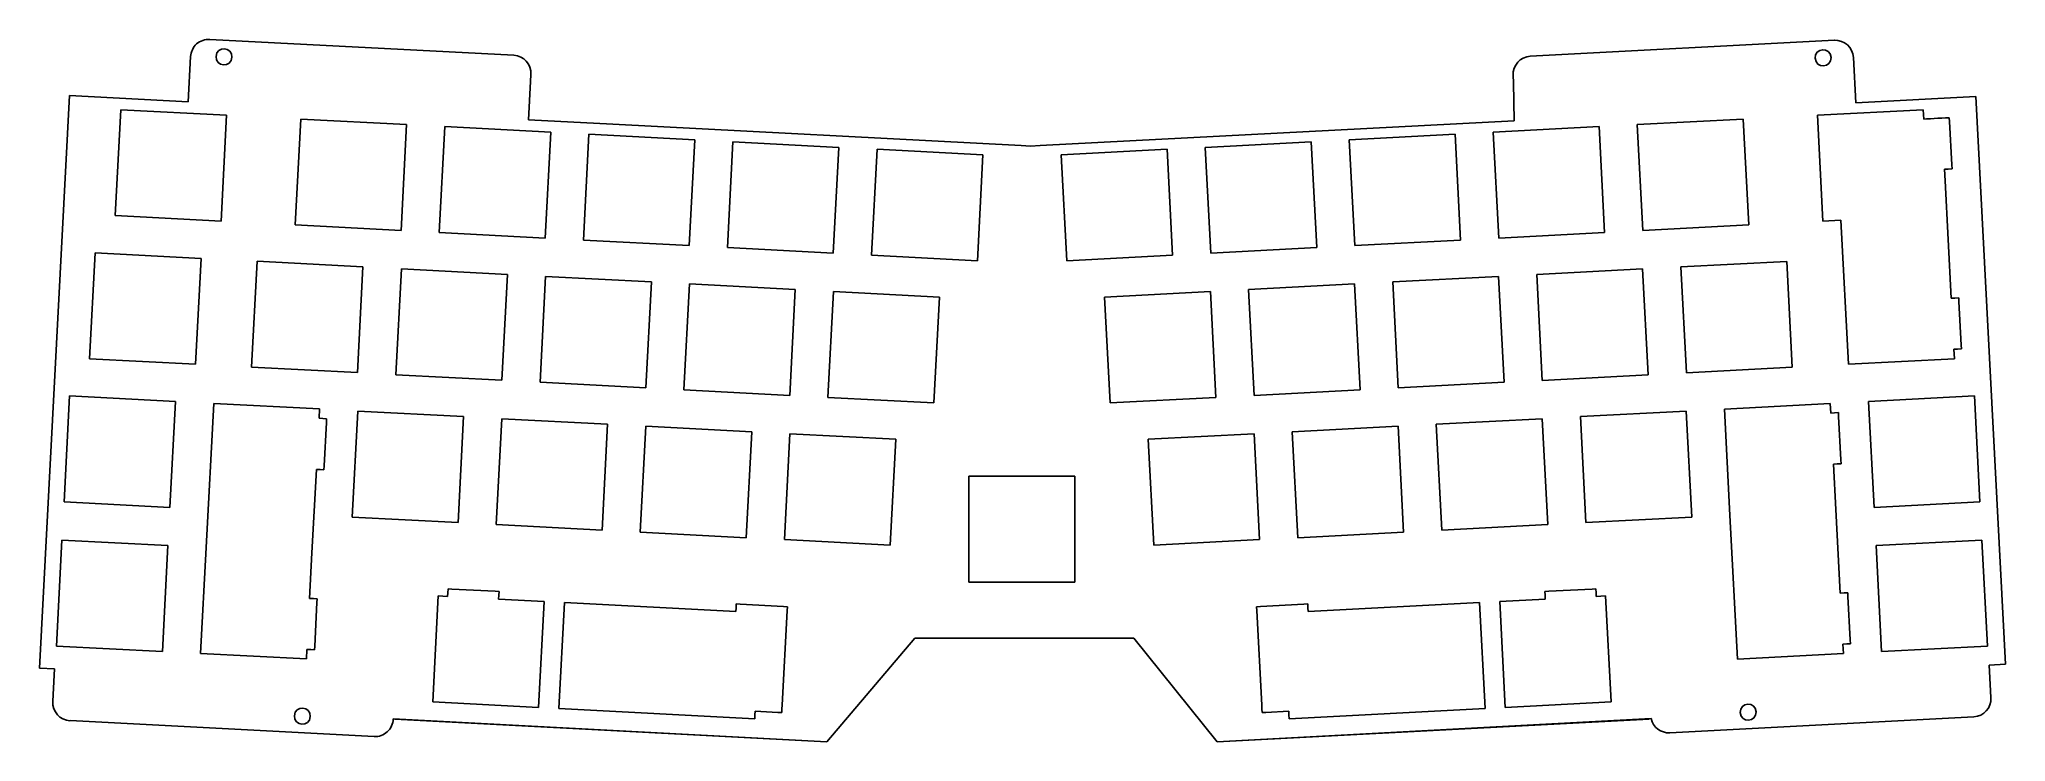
# Model space of a CAD drawing. Header units: millimetres. Extents: x -60 to 200, y -116 to -24.
import ezdxf

# ---------------------------------------------------------------- set-up
doc = ezdxf.new("R2010")
doc.units = ezdxf.units.MM
doc.layers.get('0').update_dxf_attribs({"lineweight": 25, "true_color": 0xffffff})

msp = doc.modelspace()

# ---------------------------------------------------------------- linework, layer by layer
for p, q in [((-39.85, -25.92), (-40.16, -31.89)), ((-37.33, -23.65), (2.82, -25.75)), ((177.2, -23.77), (137.05, -25.88)), ((179.72, -26.04), (180.03, -32.01)), ((-40.16, -31.89), (-55.86, -31.07)), ((5.04, -29.2), (4.78, -34.25)), ((134.83, -29.32), (134.92, -34.38)), ((174.96, -33.66), (188.94, -32.93)), ((180.03, -32.01), (195.9, -31.18)), ((15.89, -34.84), (4.78, -34.25)), ((69.82, -37.66), (15.89, -34.84)), ((197.83, -109.64), (197.65, -106.25)), ((-58, -110.14), (-57.82, -106.74)), ((-15.63, -115.69), (-55.77, -113.58)), ((155.46, -115.19), (195.61, -113.09))]:
    msp.add_line(p, q)
at = {"color": 0, "linetype": 'Continuous'}
for p, q in [((-36.49, -25.89), (-36.49, -25.89)), ((5.04, -29.2), (5.09, -28.27)), ((134.83, -29.32), (134.78, -28.4)), ((176.76, -26.02), (176.76, -26.02)), ((-58, -110.14), (-58.04, -111.06)), ((197.83, -109.64), (197.88, -110.56)), ((-24.04, -113.05), (-24.04, -113.05)), ((164.77, -112.52), (164.77, -112.52))]:
    msp.add_line(p, q, dxfattribs=at)
at = {"color": 254, "true_color": 0xd0d2cd, "flags": 128}
for points in [[(-55.86, -31.07), (-59.82, -106.64)], [(-49.81, -46.91), (-49.08, -32.93)], [(-49.81, -46.91), (-49.08, -32.93)], [(-49.08, -32.93), (-35.1, -33.66)], [(-49.08, -32.93), (-35.1, -33.66)], [(-35.1, -33.66), (-35.83, -47.64)], [(-35.1, -33.66), (-35.83, -47.64)], [(175.69, -47.64), (174.96, -33.66)], [(175.69, -47.64), (174.96, -33.66)], [(188.94, -32.93), (189.01, -34.17)], [(199.82, -106.13), (195.9, -31.18)], [(-26.03, -48.15), (-25.3, -34.17)], [(-26.03, -48.15), (-25.3, -34.17)], [(-25.3, -34.17), (-11.32, -34.9)], [(-25.3, -34.17), (-11.32, -34.9)], [(-11.32, -34.9), (-12.05, -48.89)], [(-11.32, -34.9), (-12.05, -48.89)], [(-7.01, -49.15), (-6.28, -35.17)], [(-7.01, -49.15), (-6.28, -35.17)], [(-6.28, -35.17), (7.71, -35.9)], [(-6.28, -35.17), (7.71, -35.9)], [(7.71, -35.9), (6.97, -49.88)], [(7.71, -35.9), (6.97, -49.88)], [(12.02, -50.15), (12.75, -36.17)], [(12.02, -50.15), (12.75, -36.17)], [(12.75, -36.17), (26.73, -36.9)], [(12.75, -36.17), (26.73, -36.9)], [(72.32, -37.66), (134.92, -34.38)], [(113.13, -36.9), (127.11, -36.17)], [(113.13, -36.9), (127.11, -36.17)], [(127.11, -36.17), (127.85, -50.15)], [(127.11, -36.17), (127.85, -50.15)], [(132.16, -35.9), (146.14, -35.17)], [(132.16, -35.9), (146.14, -35.17)], [(132.89, -49.88), (132.16, -35.9)], [(132.89, -49.88), (132.16, -35.9)], [(146.14, -35.17), (146.87, -49.15)], [(146.14, -35.17), (146.87, -49.15)], [(151.18, -34.9), (165.16, -34.17)], [(151.18, -34.9), (165.16, -34.17)], [(151.91, -48.89), (151.18, -34.9)], [(151.91, -48.89), (151.18, -34.9)], [(165.16, -34.17), (165.89, -48.15)], [(165.16, -34.17), (165.89, -48.15)], [(189.39, -34.15), (189.01, -34.17)], [(189.89, -34.12), (189.39, -34.15)], [(189.89, -34.12), (189.39, -34.15)], [(190.39, -34.1), (189.89, -34.12)], [(190.39, -34.1), (189.89, -34.12)], [(190.88, -34.07), (190.39, -34.1)], [(190.88, -34.07), (190.39, -34.1)], [(191.38, -34.04), (190.88, -34.07)], [(191.38, -34.04), (190.88, -34.07)], [(191.88, -34.02), (191.38, -34.04)], [(191.88, -34.02), (191.38, -34.04)], [(192.38, -33.99), (191.88, -34.02)], [(192.38, -33.99), (191.88, -34.02)], [(192.41, -34.49), (192.38, -33.99)], [(192.41, -34.49), (192.38, -33.99)], [(192.71, -40.23), (192.41, -34.49)], [(192.71, -40.23), (192.41, -34.49)], [(26.73, -36.9), (26, -50.88)], [(26.73, -36.9), (26, -50.88)], [(31.04, -51.14), (31.77, -37.16)], [(31.04, -51.14), (31.77, -37.16)], [(31.77, -37.16), (45.75, -37.9)], [(31.77, -37.16), (45.75, -37.9)], [(45.75, -37.9), (45.02, -51.88)], [(45.75, -37.9), (45.02, -51.88)], [(50.06, -52.14), (50.8, -38.16)], [(50.06, -52.14), (50.8, -38.16)], [(50.8, -38.16), (64.78, -38.89)], [(50.8, -38.16), (64.78, -38.89)], [(64.78, -38.89), (64.04, -52.87)], [(64.78, -38.89), (64.04, -52.87)], [(69.82, -37.66), (71.07, -37.73)], [(71.07, -37.73), (72.32, -37.66)], [(75.11, -38.89), (89.09, -38.16)], [(75.11, -38.89), (89.09, -38.16)], [(75.84, -52.87), (75.11, -38.89)], [(75.84, -52.87), (75.11, -38.89)], [(89.09, -38.16), (89.82, -52.14)], [(89.09, -38.16), (89.82, -52.14)], [(94.13, -37.9), (108.12, -37.16)], [(94.13, -37.9), (108.12, -37.16)], [(94.87, -51.88), (94.13, -37.9)], [(94.87, -51.88), (94.13, -37.9)], [(108.12, -37.16), (108.85, -51.14)], [(108.12, -37.16), (108.85, -51.14)], [(113.87, -50.88), (113.13, -36.9)], [(113.87, -50.88), (113.13, -36.9)], [(192.24, -40.76), (191.74, -40.78)], [(192.24, -40.76), (191.74, -40.78)], [(191.74, -40.78), (191.82, -42.31)], [(191.74, -40.78), (191.82, -42.31)], [(192.24, -40.76), (192.74, -40.73)], [(192.24, -40.76), (192.74, -40.73)], [(192.71, -40.23), (192.74, -40.73)], [(192.71, -40.23), (192.74, -40.73)], [(191.82, -42.31), (192.63, -57.82)], [(191.82, -42.31), (192.63, -57.82)], [(-35.83, -47.64), (-49.81, -46.91)], [(-35.83, -47.64), (-49.81, -46.91)], [(-12.05, -48.89), (-26.03, -48.15)], [(-12.05, -48.89), (-26.03, -48.15)], [(6.97, -49.88), (-7.01, -49.15)], [(6.97, -49.88), (-7.01, -49.15)], [(146.87, -49.15), (132.89, -49.88)], [(146.87, -49.15), (132.89, -49.88)], [(165.89, -48.15), (151.91, -48.89)], [(165.89, -48.15), (151.91, -48.89)], [(175.69, -47.64), (178.07, -47.52)], [(175.69, -47.64), (178.07, -47.52)], [(179.07, -66.54), (178.07, -47.52)], [(179.07, -66.54), (178.07, -47.52)], [(-53.19, -65.81), (-52.45, -51.83)], [(-53.19, -65.81), (-52.45, -51.83)], [(-52.45, -51.83), (-38.47, -52.56)], [(-52.45, -51.83), (-38.47, -52.56)], [(26, -50.88), (12.02, -50.15)], [(26, -50.88), (12.02, -50.15)], [(45.02, -51.88), (31.04, -51.14)], [(45.02, -51.88), (31.04, -51.14)], [(108.85, -51.14), (94.87, -51.88)], [(108.85, -51.14), (94.87, -51.88)], [(127.85, -50.15), (113.87, -50.88)], [(127.85, -50.15), (113.87, -50.88)], [(-38.47, -52.56), (-39.21, -66.54)], [(-38.47, -52.56), (-39.21, -66.54)], [(-31.81, -66.91), (-31.08, -52.93)], [(-31.81, -66.91), (-31.08, -52.93)], [(-31.08, -52.93), (-17.1, -53.66)], [(-31.08, -52.93), (-17.1, -53.66)], [(-17.1, -53.66), (-17.83, -67.64)], [(-17.1, -53.66), (-17.83, -67.64)], [(-12.74, -67.92), (-12, -53.94)], [(-12.74, -67.92), (-12, -53.94)], [(-12, -53.94), (1.98, -54.67)], [(-12, -53.94), (1.98, -54.67)], [(64.04, -52.87), (50.06, -52.14)], [(64.04, -52.87), (50.06, -52.14)], [(89.82, -52.14), (75.84, -52.87)], [(89.82, -52.14), (75.84, -52.87)], [(137.91, -54.68), (151.89, -53.94)], [(137.91, -54.68), (151.89, -53.94)], [(151.89, -53.94), (152.62, -67.92)], [(151.89, -53.94), (152.62, -67.92)], [(156.93, -53.68), (170.91, -52.95)], [(156.93, -53.68), (170.91, -52.95)], [(157.67, -67.66), (156.93, -53.68)], [(157.67, -67.66), (156.93, -53.68)], [(170.91, -52.95), (171.65, -66.93)], [(170.91, -52.95), (171.65, -66.93)], [(1.98, -54.67), (1.24, -68.65)], [(1.98, -54.67), (1.24, -68.65)], [(6.29, -68.92), (7.02, -54.94)], [(6.29, -68.92), (7.02, -54.94)], [(7.02, -54.94), (21, -55.67)], [(7.02, -54.94), (21, -55.67)], [(21, -55.67), (20.27, -69.65)], [(21, -55.67), (20.27, -69.65)], [(25.29, -69.92), (26.02, -55.94)], [(25.29, -69.92), (26.02, -55.94)], [(26.02, -55.94), (40, -56.67)], [(26.02, -55.94), (40, -56.67)], [(40, -56.67), (39.27, -70.65)], [(40, -56.67), (39.27, -70.65)], [(44.31, -70.92), (45.04, -56.93)], [(44.31, -70.92), (45.04, -56.93)], [(45.04, -56.93), (59.02, -57.67)], [(45.04, -56.93), (59.02, -57.67)], [(80.84, -57.67), (94.82, -56.93)], [(80.84, -57.67), (94.82, -56.93)], [(94.82, -56.93), (95.55, -70.92)], [(94.82, -56.93), (95.55, -70.92)], [(99.86, -56.67), (113.84, -55.94)], [(99.86, -56.67), (113.84, -55.94)], [(100.59, -70.65), (99.86, -56.67)], [(100.59, -70.65), (99.86, -56.67)], [(113.84, -55.94), (114.57, -69.92)], [(113.84, -55.94), (114.57, -69.92)], [(118.89, -55.67), (132.87, -54.94)], [(118.89, -55.67), (132.87, -54.94)], [(119.62, -69.65), (118.89, -55.67)], [(119.62, -69.65), (118.89, -55.67)], [(132.87, -54.94), (133.6, -68.92)], [(132.87, -54.94), (133.6, -68.92)], [(138.64, -68.66), (137.91, -54.68)], [(138.64, -68.66), (137.91, -54.68)], [(59.02, -57.67), (58.29, -71.65)], [(59.02, -57.67), (58.29, -71.65)], [(81.57, -71.65), (80.84, -57.67)], [(81.57, -71.65), (80.84, -57.67)], [(193.13, -57.8), (192.63, -57.82)], [(193.13, -57.8), (192.63, -57.82)], [(193.63, -57.77), (193.13, -57.8)], [(193.63, -57.77), (193.13, -57.8)], [(193.65, -58.27), (193.63, -57.77)], [(193.65, -58.27), (193.63, -57.77)], [(193.96, -64.01), (193.65, -58.27)], [(193.96, -64.01), (193.65, -58.27)], [(193.48, -64.54), (192.98, -64.56)], [(193.48, -64.54), (192.98, -64.56)], [(193.05, -65.81), (192.98, -64.56)], [(193.05, -65.81), (192.98, -64.56)], [(193.48, -64.54), (193.98, -64.51)], [(193.48, -64.54), (193.98, -64.51)], [(193.96, -64.01), (193.98, -64.51)], [(193.96, -64.01), (193.98, -64.51)], [(-39.21, -66.54), (-53.19, -65.81)], [(-39.21, -66.54), (-53.19, -65.81)], [(-17.83, -67.64), (-31.81, -66.91)], [(-17.83, -67.64), (-31.81, -66.91)], [(171.65, -66.93), (157.67, -67.66)], [(171.65, -66.93), (157.67, -67.66)], [(179.07, -66.54), (193.05, -65.81)], [(179.07, -66.54), (193.05, -65.81)], [(1.24, -68.65), (-12.74, -67.92)], [(1.24, -68.65), (-12.74, -67.92)], [(20.27, -69.65), (6.29, -68.92)], [(20.27, -69.65), (6.29, -68.92)], [(39.27, -70.65), (25.29, -69.92)], [(39.27, -70.65), (25.29, -69.92)], [(114.57, -69.92), (100.59, -70.65)], [(114.57, -69.92), (100.59, -70.65)], [(133.6, -68.92), (119.62, -69.65)], [(133.6, -68.92), (119.62, -69.65)], [(152.62, -67.92), (138.64, -68.66)], [(152.62, -67.92), (138.64, -68.66)], [(-56.56, -84.71), (-55.83, -70.72)], [(-56.56, -84.71), (-55.83, -70.72)], [(-55.83, -70.72), (-41.85, -71.46)], [(-55.83, -70.72), (-41.85, -71.46)], [(-41.85, -71.46), (-42.58, -85.44)], [(-41.85, -71.46), (-42.58, -85.44)], [(-36.8, -71.7), (-37.8, -90.72)], [(-36.8, -71.7), (-37.8, -90.72)], [(-22.82, -72.43), (-36.8, -71.7)], [(-22.82, -72.43), (-36.8, -71.7)], [(-22.89, -73.67), (-22.82, -72.43)], [(-22.89, -73.67), (-22.82, -72.43)], [(58.29, -71.65), (44.31, -70.92)], [(58.29, -71.65), (44.31, -70.92)], [(95.55, -70.92), (81.57, -71.65)], [(95.55, -70.92), (81.57, -71.65)], [(162.69, -72.45), (176.67, -71.72)], [(162.69, -72.45), (176.67, -71.72)], [(163.42, -86.44), (162.69, -72.45)], [(163.42, -86.44), (162.69, -72.45)], [(176.67, -71.72), (176.73, -72.98)], [(176.67, -71.72), (176.73, -72.98)], [(181.71, -71.46), (195.69, -70.72)], [(181.71, -71.46), (195.69, -70.72)], [(182.44, -85.44), (181.71, -71.46)], [(182.44, -85.44), (181.71, -71.46)], [(195.69, -70.72), (196.42, -84.71)], [(195.69, -70.72), (196.42, -84.71)], [(-22.89, -73.67), (-22.39, -73.7)], [(-22.89, -73.67), (-22.39, -73.7)], [(-21.89, -73.72), (-22.39, -73.7)], [(-21.89, -73.72), (-22.39, -73.7)], [(-22.22, -79.96), (-21.92, -74.22)], [(-22.22, -79.96), (-21.92, -74.22)], [(-21.89, -73.72), (-21.92, -74.22)], [(-21.89, -73.72), (-21.92, -74.22)], [(-18.51, -86.7), (-17.78, -72.72)], [(-18.51, -86.7), (-17.78, -72.72)], [(-17.78, -72.72), (-3.8, -73.45)], [(-17.78, -72.72), (-3.8, -73.45)], [(-3.8, -73.45), (-4.53, -87.43)], [(-3.8, -73.45), (-4.53, -87.43)], [(0.51, -87.7), (1.24, -73.72)], [(0.51, -87.7), (1.24, -73.72)], [(1.24, -73.72), (15.22, -74.45)], [(1.24, -73.72), (15.22, -74.45)], [(15.22, -74.45), (14.49, -88.43)], [(15.22, -74.45), (14.49, -88.43)], [(19.53, -88.69), (20.27, -74.71)], [(19.53, -88.69), (20.27, -74.71)], [(20.27, -74.71), (34.25, -75.45)], [(20.27, -74.71), (34.25, -75.45)], [(105.61, -75.45), (119.6, -74.71)], [(105.61, -75.45), (119.6, -74.71)], [(119.6, -74.71), (120.33, -88.69)], [(119.6, -74.71), (120.33, -88.69)], [(124.64, -74.45), (138.62, -73.72)], [(124.64, -74.45), (138.62, -73.72)], [(125.37, -88.43), (124.64, -74.45)], [(125.37, -88.43), (124.64, -74.45)], [(138.62, -73.72), (139.35, -87.7)], [(138.62, -73.72), (139.35, -87.7)], [(143.66, -73.45), (157.64, -72.72)], [(143.66, -73.45), (157.64, -72.72)], [(144.39, -87.43), (143.66, -73.45)], [(144.39, -87.43), (143.66, -73.45)], [(157.64, -72.72), (158.38, -86.7)], [(157.64, -72.72), (158.38, -86.7)], [(177.23, -72.95), (176.73, -72.98)], [(177.23, -72.95), (176.73, -72.98)], [(177.73, -72.92), (177.23, -72.95)], [(177.73, -72.92), (177.23, -72.95)], [(177.76, -73.42), (177.73, -72.92)], [(177.76, -73.42), (177.73, -72.92)], [(178.06, -79.17), (177.76, -73.42)], [(178.06, -79.17), (177.76, -73.42)], [(34.25, -75.45), (33.51, -89.43)], [(34.25, -75.45), (33.51, -89.43)], [(38.56, -89.69), (39.29, -75.71)], [(38.56, -89.69), (39.29, -75.71)], [(39.29, -75.71), (53.27, -76.44)], [(39.29, -75.71), (53.27, -76.44)], [(53.27, -76.44), (52.54, -90.42)], [(53.27, -76.44), (52.54, -90.42)], [(86.59, -76.44), (100.57, -75.71)], [(86.59, -76.44), (100.57, -75.71)], [(87.32, -90.42), (86.59, -76.44)], [(87.32, -90.42), (86.59, -76.44)], [(100.57, -75.71), (101.3, -89.69)], [(100.57, -75.71), (101.3, -89.69)], [(106.35, -89.43), (105.61, -75.45)], [(106.35, -89.43), (105.61, -75.45)], [(-23.24, -80.41), (-23.82, -91.45)], [(-23.24, -80.41), (-23.82, -91.45)], [(-23.24, -80.41), (-22.74, -80.44)], [(-23.24, -80.41), (-22.74, -80.44)], [(-22.74, -80.44), (-22.24, -80.46)], [(-22.74, -80.44), (-22.24, -80.46)], [(-22.24, -80.46), (-22.22, -79.96)], [(-22.24, -80.46), (-22.22, -79.96)], [(177.58, -79.69), (177.09, -79.72)], [(177.58, -79.69), (177.09, -79.72)], [(177.09, -79.72), (177.4, -85.7)], [(177.09, -79.72), (177.4, -85.7)], [(177.58, -79.69), (178.08, -79.67)], [(177.58, -79.69), (178.08, -79.67)], [(178.06, -79.17), (178.08, -79.67)], [(178.06, -79.17), (178.08, -79.67)], [(76.93, -81.31), (62.93, -81.31)], [(62.93, -81.31), (62.93, -95.31)], [(76.93, -81.31), (62.93, -81.31)], [(62.93, -81.31), (62.93, -95.31)], [(76.93, -95.31), (76.93, -81.31)], [(76.93, -95.31), (76.93, -81.31)], [(-42.58, -85.44), (-56.56, -84.71)], [(-42.58, -85.44), (-56.56, -84.71)], [(196.42, -84.71), (182.44, -85.44)], [(196.42, -84.71), (182.44, -85.44)], [(-4.53, -87.43), (-18.51, -86.7)], [(-4.53, -87.43), (-18.51, -86.7)], [(14.49, -88.43), (0.51, -87.7)], [(14.49, -88.43), (0.51, -87.7)], [(139.35, -87.7), (125.37, -88.43)], [(139.35, -87.7), (125.37, -88.43)], [(158.38, -86.7), (144.39, -87.43)], [(158.38, -86.7), (144.39, -87.43)], [(163.42, -86.44), (164.42, -105.46)], [(163.42, -86.44), (164.42, -105.46)], [(177.4, -85.7), (177.98, -96.74)], [(177.4, -85.7), (177.98, -96.74)], [(-57.56, -103.73), (-56.83, -89.75)], [(-57.56, -103.73), (-56.83, -89.75)], [(-56.83, -89.75), (-42.85, -90.48)], [(-56.83, -89.75), (-42.85, -90.48)], [(-42.85, -90.48), (-43.58, -104.46)], [(-42.85, -90.48), (-43.58, -104.46)], [(-38.53, -104.7), (-37.8, -90.72)], [(-38.53, -104.7), (-37.8, -90.72)], [(33.51, -89.43), (19.53, -88.69)], [(33.51, -89.43), (19.53, -88.69)], [(52.54, -90.42), (38.56, -89.69)], [(52.54, -90.42), (38.56, -89.69)], [(101.3, -89.69), (87.32, -90.42)], [(101.3, -89.69), (87.32, -90.42)], [(120.33, -88.69), (106.35, -89.43)], [(120.33, -88.69), (106.35, -89.43)], [(182.71, -90.48), (196.69, -89.75)], [(182.71, -90.48), (196.69, -89.75)], [(183.44, -104.46), (182.71, -90.48)], [(183.44, -104.46), (182.71, -90.48)], [(196.69, -89.75), (197.42, -103.73)], [(196.69, -89.75), (197.42, -103.73)], [(-23.82, -91.45), (-24.13, -97.44)], [(-23.82, -91.45), (-24.13, -97.44)], [(62.93, -95.31), (76.93, -95.31)], [(62.93, -95.31), (76.93, -95.31)], [(-24.13, -97.44), (-23.64, -97.46)], [(-24.13, -97.44), (-23.64, -97.46)], [(-23.14, -97.49), (-23.64, -97.46)], [(-23.14, -97.49), (-23.64, -97.46)], [(-23.46, -103.73), (-23.16, -97.99)], [(-23.46, -103.73), (-23.16, -97.99)], [(-23.14, -97.49), (-23.16, -97.99)], [(-23.14, -97.49), (-23.16, -97.99)], [(-7.14, -97.12), (-7.87, -111.1)], [(-7.14, -97.12), (-7.87, -111.1)], [(-5.91, -97.19), (-7.14, -97.12)], [(-5.91, -97.19), (-7.14, -97.12)], [(-5.88, -96.69), (-5.91, -97.19)], [(-5.88, -96.69), (-5.91, -97.19)], [(-5.88, -96.69), (-5.86, -96.19)], [(-5.88, -96.69), (-5.86, -96.19)], [(-5.36, -96.21), (-5.86, -96.19)], [(-5.36, -96.21), (-5.86, -96.19)], [(-5.36, -96.21), (0.39, -96.51)], [(-5.36, -96.21), (0.39, -96.51)], [(0.39, -96.51), (0.88, -96.54)], [(0.39, -96.51), (0.88, -96.54)], [(0.86, -97.04), (0.83, -97.54)], [(0.86, -97.04), (0.83, -97.54)], [(0.83, -97.54), (6.84, -97.85)], [(0.83, -97.54), (6.84, -97.85)], [(0.88, -96.54), (0.86, -97.04)], [(0.88, -96.54), (0.86, -97.04)], [(6.11, -111.84), (6.84, -97.85)], [(6.11, -111.84), (6.84, -97.85)], [(9.51, -97.99), (8.78, -111.97)], [(9.51, -97.99), (8.78, -111.97)], [(9.51, -97.99), (32.15, -99.18)], [(9.51, -97.99), (32.15, -99.18)], [(32.18, -98.68), (32.2, -98.18)], [(32.18, -98.68), (32.2, -98.18)], [(32.7, -98.21), (32.2, -98.18)], [(32.7, -98.21), (32.2, -98.18)], [(32.7, -98.21), (38.45, -98.51)], [(32.7, -98.21), (38.45, -98.51)], [(38.45, -98.51), (38.95, -98.54)], [(38.45, -98.51), (38.95, -98.54)], [(38.95, -98.54), (38.92, -99.03)], [(38.95, -98.54), (38.92, -99.03)], [(101.42, -98.51), (100.92, -98.54)], [(101.42, -98.51), (100.92, -98.54)], [(100.92, -98.54), (100.94, -99.03)], [(100.92, -98.54), (100.94, -99.03)], [(107.16, -98.21), (101.42, -98.51)], [(107.16, -98.21), (101.42, -98.51)], [(107.16, -98.21), (107.66, -98.18)], [(107.16, -98.21), (107.66, -98.18)], [(107.68, -98.68), (107.66, -98.18)], [(107.68, -98.68), (107.66, -98.18)], [(130.35, -97.99), (107.71, -99.18)], [(130.35, -97.99), (107.71, -99.18)], [(130.35, -97.99), (131.09, -111.97)], [(130.35, -97.99), (131.09, -111.97)], [(139.03, -97.54), (133.02, -97.85)], [(139.03, -97.54), (133.02, -97.85)], [(133.75, -111.84), (133.02, -97.85)], [(133.75, -111.84), (133.02, -97.85)], [(139.48, -96.51), (138.98, -96.54)], [(139.48, -96.51), (138.98, -96.54)], [(138.98, -96.54), (139, -97.04)], [(138.98, -96.54), (139, -97.04)], [(139, -97.04), (139.03, -97.54)], [(139, -97.04), (139.03, -97.54)], [(145.22, -96.21), (139.48, -96.51)], [(145.22, -96.21), (139.48, -96.51)], [(145.22, -96.21), (145.72, -96.19)], [(145.22, -96.21), (145.72, -96.19)], [(145.74, -96.69), (145.72, -96.19)], [(145.74, -96.69), (145.72, -96.19)], [(145.74, -96.69), (145.77, -97.19)], [(145.74, -96.69), (145.77, -97.19)], [(145.77, -97.19), (147, -97.12)], [(145.77, -97.19), (147, -97.12)], [(147, -97.12), (147.73, -111.1)], [(147, -97.12), (147.73, -111.1)], [(178.48, -96.72), (177.98, -96.74)], [(178.48, -96.72), (177.98, -96.74)], [(178.98, -96.69), (178.48, -96.72)], [(178.98, -96.69), (178.48, -96.72)], [(179, -97.19), (178.98, -96.69)], [(179, -97.19), (178.98, -96.69)], [(179.3, -102.93), (179, -97.19)], [(179.3, -102.93), (179, -97.19)], [(32.18, -98.68), (32.15, -99.18)], [(32.18, -98.68), (32.15, -99.18)], [(38.92, -99.03), (38.26, -111.52)], [(38.92, -99.03), (38.26, -111.52)], [(100.94, -99.03), (101.6, -111.52)], [(100.94, -99.03), (101.6, -111.52)], [(107.68, -98.68), (107.71, -99.18)], [(107.68, -98.68), (107.71, -99.18)], [(-43.58, -104.46), (-57.56, -103.73)], [(-43.58, -104.46), (-57.56, -103.73)], [(-23.49, -104.23), (-23.46, -103.73)], [(-23.49, -104.23), (-23.46, -103.73)], [(55.78, -102.69), (44.17, -116.36)], [(55.78, -102.69), (44.17, -116.36)], [(55.78, -102.69), (84.69, -102.69)], [(55.78, -102.69), (84.69, -102.69)], [(95.69, -116.36), (84.69, -102.69)], [(95.69, -116.36), (84.69, -102.69)], [(178.83, -103.46), (178.33, -103.48)], [(178.83, -103.46), (178.33, -103.48)], [(178.4, -104.73), (178.33, -103.48)], [(178.4, -104.73), (178.33, -103.48)], [(178.83, -103.46), (179.33, -103.43)], [(178.83, -103.46), (179.33, -103.43)], [(179.3, -102.93), (179.33, -103.43)], [(179.3, -102.93), (179.33, -103.43)], [(197.42, -103.73), (183.44, -104.46)], [(197.42, -103.73), (183.44, -104.46)], [(-24.55, -105.43), (-38.53, -104.7)], [(-24.55, -105.43), (-38.53, -104.7)], [(-24.49, -104.18), (-24.55, -105.43)], [(-24.49, -104.18), (-24.55, -105.43)], [(-24.49, -104.18), (-23.99, -104.2)], [(-24.49, -104.18), (-23.99, -104.2)], [(-23.99, -104.2), (-23.49, -104.23)], [(-23.99, -104.2), (-23.49, -104.23)], [(164.42, -105.46), (178.4, -104.73)], [(164.42, -105.46), (178.4, -104.73)], [(197.65, -106.25), (199.82, -106.13)], [(-57.82, -106.74), (-59.82, -106.64)], [(-7.87, -111.1), (6.11, -111.84)], [(-7.87, -111.1), (6.11, -111.84)], [(38.24, -112.02), (38.26, -111.52)], [(38.24, -112.02), (38.26, -111.52)], [(101.62, -112.02), (101.6, -111.52)], [(101.62, -112.02), (101.6, -111.52)], [(147.73, -111.1), (133.75, -111.84)], [(147.73, -111.1), (133.75, -111.84)], [(44.17, -116.36), (-13.1, -113.36)], [(44.17, -116.36), (-12.9, -113.37)], [(44.17, -116.36), (-12.9, -113.37)], [(44.17, -116.36), (-12.9, -113.37)], [(8.78, -111.97), (34.65, -113.33)], [(8.78, -111.97), (34.65, -113.33)], [(34.65, -113.33), (34.67, -112.83)], [(34.65, -113.33), (34.67, -112.83)], [(34.67, -112.83), (34.7, -112.33)], [(34.67, -112.83), (34.7, -112.33)], [(37.71, -112.49), (34.7, -112.33)], [(37.71, -112.49), (34.7, -112.33)], [(37.71, -112.49), (38.21, -112.52)], [(37.71, -112.49), (38.21, -112.52)], [(38.24, -112.02), (38.21, -112.52)], [(38.24, -112.02), (38.21, -112.52)], [(153, -113.32), (95.69, -116.36)], [(152.76, -113.37), (95.69, -116.36)], [(152.76, -113.37), (95.69, -116.36)], [(152.76, -113.37), (95.69, -116.36)], [(101.62, -112.02), (101.65, -112.52)], [(101.62, -112.02), (101.65, -112.52)], [(102.15, -112.49), (101.65, -112.52)], [(102.15, -112.49), (101.65, -112.52)], [(102.15, -112.49), (105.16, -112.33)], [(102.15, -112.49), (105.16, -112.33)], [(105.19, -112.83), (105.16, -112.33)], [(105.19, -112.83), (105.16, -112.33)], [(105.22, -113.33), (105.19, -112.83)], [(105.22, -113.33), (105.19, -112.83)], [(131.09, -111.97), (105.22, -113.33)], [(131.09, -111.97), (105.22, -113.33)]]:
    msp.add_lwpolyline(points, dxfattribs=at)
for centre, start, end in [((-37.45, -26.04), 87, 177), ((2.69, -28.15), 357, 87), ((137.18, -28.27), 93, 183), ((177.32, -26.17), 3, 93), ((-55.65, -111.19), 177, 267), ((195.48, -110.69), 273, 3), ((-15.5, -113.29), 267.0125, 358.4205), ((155.34, -112.79), 192.5874, 273)]:
    msp.add_arc(centre, 2.4, start, end)
at = {"color": 0, "linetype": 'Continuous'}
for points in [[(-34.4, -26), (-34.47, -27.4), (-36.57, -27.29), (-36.49, -25.89)], [(-36.49, -25.89), (-36.42, -24.49), (-34.32, -24.6), (-34.4, -26)], [(176.76, -26.02), (176.69, -24.62), (174.59, -24.73), (174.67, -26.13)], [(174.67, -26.13), (174.74, -27.53), (176.84, -27.42), (176.76, -26.02)], [(-26.14, -112.94), (-26.06, -111.54), (-23.97, -111.65), (-24.04, -113.05)], [(166.87, -112.41), (166.8, -111.01), (164.7, -111.12), (164.77, -112.52)], [(-24.04, -113.05), (-24.11, -114.44), (-26.21, -114.33), (-26.14, -112.94)], [(164.77, -112.52), (164.85, -113.92), (166.94, -113.81), (166.87, -112.41)]]:
    msp.add_open_spline(points, degree=3, dxfattribs=at)

doc.saveas('drawing.dxf')
